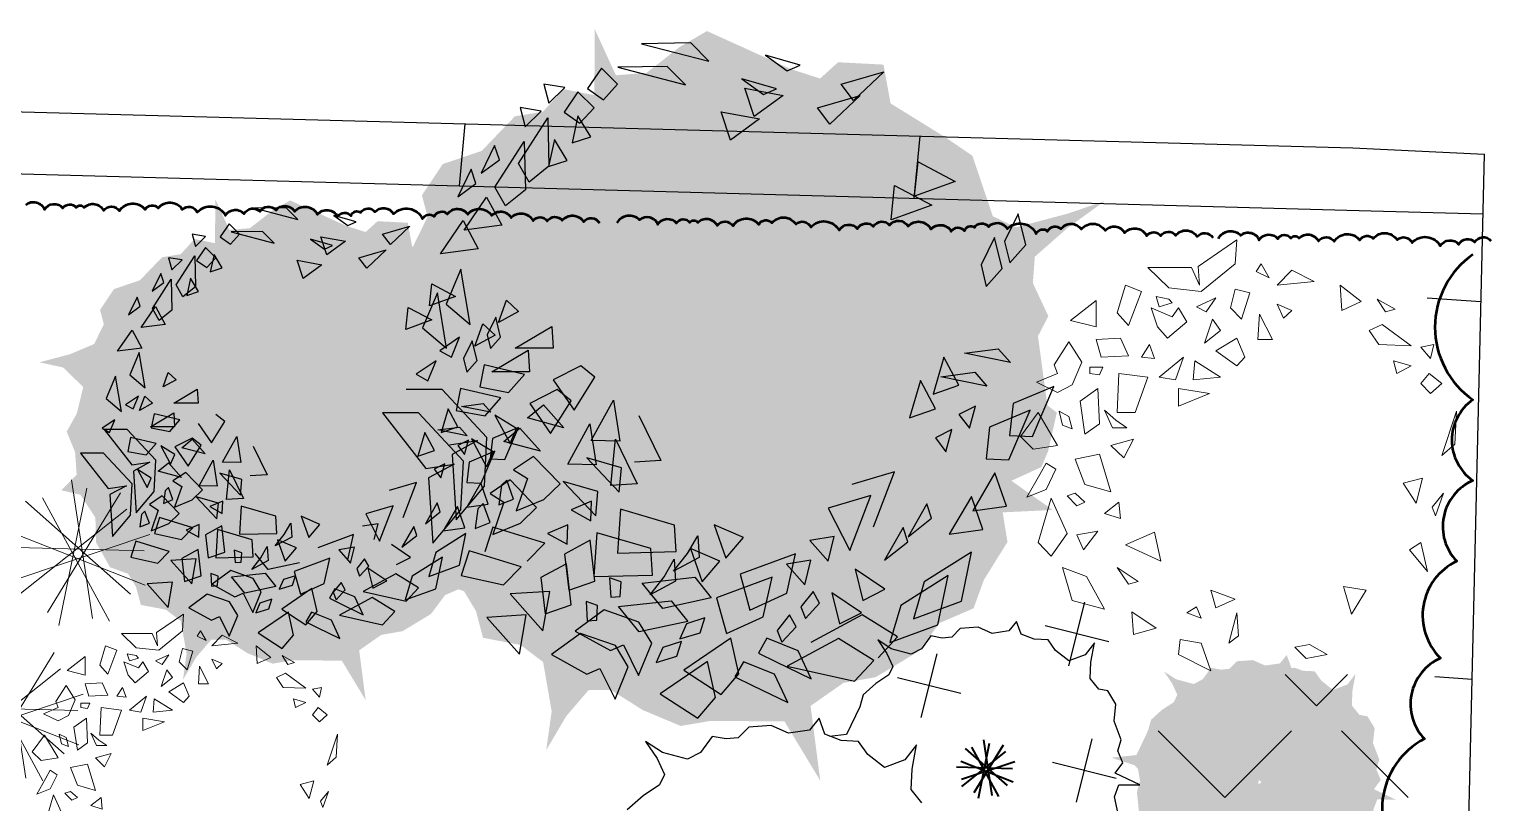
# Model space of a CAD drawing. Header units: millimetres. Extents: x 1933 to 24107, y 1228 to 18074.
# Drawn here: x 20564 to 24107, y 16020 to 17895 of the extents above; entities that cross this region are included whole.
import ezdxf

# ---------------------------------------------------------------- set-up
doc = ezdxf.new("R2010")
doc.units = ezdxf.units.MM
doc.layers.add('marc det', color=74, linetype='Continuous', lineweight=18)

# ---------------------------------------------------------------- blocks, each defined once
blk = doc.blocks.new('tree lis')
at = {"color": 96}
for points in [[(73119.8, 25761.2), (73080.6, 25721), (73092.4, 25645.7), (73194.2, 25705.9)], [(72790.9, 25705.9), (72747.8, 25665.8), (72818.3, 25615.5), (72928, 25665.8)], [(72931.8, 25741), (72955.3, 25680.8), (73018, 25650.7), (73037.5, 25680.8), (73002.3, 25700.9)], [(73288.1, 25710.9), (73256.8, 25645.7), (73280.3, 25600.5), (73350.7, 25570.4), (73413.4, 25610.6), (73342.9, 25655.7), (73315.5, 25645.7)], [(72712.6, 25630.6), (72610.8, 25600.5), (72583.4, 25500.2), (72685.2, 25555.3)], [(72935.8, 25615.5), (72904.5, 25585.4), (72916.2, 25560.4), (72943.6, 25590.5)], [(73198.1, 25640.7), (73155, 25630.6), (73143.3, 25600.5), (73182.4, 25610.6)], [(72767.4, 25565.4), (72826.1, 25520.2), (72814.4, 25585.4)], [(73049.3, 25590.5), (72971, 25560.4), (72947.5, 25480), (73065, 25515.2)], [(73127.6, 25560.4), (73229.4, 25575.4), (73268.5, 25520.2), (73159, 25515.2)], [(73480, 25605.5), (73460.4, 25525.2), (73542.6, 25525.2)], [(73315.5, 25545.3), (73311.6, 25515.2), (73335.1, 25505.1), (73335.1, 25545.3)], [(73421.2, 25525.2), (73366.4, 25510.1), (73370.3, 25424.9), (73425.2, 25449.9)], [(72881, 25500.2), (72865.3, 25449.9), (72916.2, 25455)], [(73092.4, 25480), (73053.2, 25439.9), (73112, 25409.8)], [(73147.2, 25429.9), (73147.2, 25475), (73202, 25500.2), (73170.7, 25465)], [(72712.6, 25460), (72661.7, 25424.9), (72669.6, 25394.8)], [(72783.1, 25434.9), (72732.2, 25324.4), (72822.3, 25344.5)], [(73194.2, 25460), (73194.2, 25404.8), (73303.8, 25364.6), (73315.5, 25455)], [(73503.5, 25460), (73464.3, 25424.9), (73570, 25384.7), (73589.6, 25434.9)], [(72575.6, 25414.8), (72505.1, 25409.8), (72524.7, 25339.5)], [(73366.4, 25384.7), (73362.5, 25344.5), (73405.6, 25359.6)], [(73519.1, 25354.6), (73460.4, 25334.5), (73425.2, 25304.4), (73476, 25244.2), (73519.1, 25269.3), (73491.7, 25289.3)], [(73644.4, 25364.6), (73581.7, 25299.4), (73570, 25199), (73656.1, 25093.6), (73730.5, 25088.6), (73648.3, 25209), (73589.6, 25204), (73644.4, 25229.1)], [(73303.8, 25329.5), (73296, 25279.3), (73366.4, 25254.2)], [(73554.4, 25339.5), (73523, 25329.5), (73534.8, 25289.3), (73546.5, 25299.4)], [(72391.6, 25168.9), (72477.7, 25199), (72489.4, 25264.2), (72442.5, 25269.3)], [(73252.9, 25173.9), (73213.7, 25269.3), (73268.5, 25269.3)], [(72571.7, 25244.2), (72556, 25199), (72591.3, 25214)], [(73296, 25224.1), (73354.7, 25219), (73303.8, 25138.8)], [(73523, 25214), (73507.4, 25183.9), (73550.4, 25153.8)], [(72642.1, 25168.9), (72587.3, 25153.8), (72614.8, 25093.6)], [(73483.9, 25163.9), (73448.7, 25138.8), (73409.5, 25188.9)], [(73386, 25153.8), (73339, 25088.6), (73366.4, 25063.5), (73425.2, 25088.6)], [(72571.7, 25088.6), (72501.2, 25083.5), (72477.7, 25113.6)], [(73519.1, 25108.6), (73483.9, 25073.5), (73566.1, 25048.4), (73577.9, 25093.6)], [(73632.7, 25028.4), (73613.1, 24988.2), (73656.1, 25013.3)], [(73499.5, 25018.3), (73421.2, 24978.1), (73421.2, 25023.3)], [(73530.9, 24963.1), (73511.3, 24917.9), (73487.8, 24943)], [(73589.6, 24963.1), (73601.3, 24847.7), (73636.6, 24917.9)], [(72466, 24907.9), (72430.7, 24872.7), (72442.5, 24807.5), (72473.8, 24862.7)], [(72567.8, 24732.2), (72653.9, 24757.3), (72642.1, 24687)], [(73589.6, 24767.3), (73538.7, 24702.1), (73511.3, 24762.3)], [(73401.7, 24546.5), (73405.6, 24646.9), (73448.7, 24677), (73468.2, 24636.8)], [(73515.2, 24596.7), (73546.5, 24651.9), (73507.4, 24626.8)], [(72912.3, 24531.4), (72974.9, 24571.6), (72990.6, 24511.4)], [(73354.7, 24601.7), (73315.5, 24591.6), (73339, 24546.5)], [(72767.4, 24551.5), (72790.9, 24516.4), (72700.8, 24496.3)], [(72900.5, 24481.3), (72873.1, 24471.2), (72943.6, 24446.1)], [(73284.2, 24516.4), (73252.9, 24486.2), (73284.2, 24451.1), (73315.5, 24491.3)], [(73397.7, 24516.4), (73362.5, 24486.2), (73405.6, 24476.2)], [(73061, 24451.1), (73096.3, 24410.9), (73198.1, 24406)]]:
    blk.add_lwpolyline(points, close=True, dxfattribs=at)
blk = doc.blocks.new('pzzzzzzzzz')
at = {"layer": 'marc det', "color": 85, "lineweight": 0}
for p, q in [((-11.9, 110.3), (16.9, -81.7)), ((40.6, -85.3), (-52.1, 85.3)), ((56.1, 92.1), (-45.3, -73.5)), ((-29.4, -91.4), (9.2, 98.8)), ((-87.1, -51.1), (64.8, 69.8)), ((-75.6, 80.6), (69.9, -48)), ((90.3, -35.5), (-90.3, 35.5)), ((96.4, 34.5), (-87.6, -27.2)), ((-105.3, 16.8), (88.8, 11.8))]:
    blk.add_line(p, q, dxfattribs=at)

msp = doc.modelspace()

# ---------------------------------------------------------------- hatches: boundary and pattern name
h = msp.add_hatch(color=104)
h.paths.add_polyline_path([(23832.1, 16028), (23877.1, 16027.7), (23824.1, 16052.9), (23840.7, 16075.3), (23830.2, 16100.6), (23837.1, 16124.8), (23821.8, 16164.6), (23825.9, 16201), (23808.5, 16229.5), (23789.1, 16233.1), (23770.7, 16255.9), (23772, 16290.8), (23779.6, 16332.4), (23759.9, 16306.7), (23725, 16293.5), (23696.5, 16316.2), (23680.6, 16338.6), (23650.8, 16340.1), (23632.4, 16347.3), (23624.4, 16346.4), (23612.6, 16378.3), (23596.4, 16357.8), (23560.4, 16352.6), (23530.3, 16365.8), (23492.2, 16363), (23473.9, 16344.8), (23453.5, 16342.6), (23429.2, 16347), (23409.2, 16319.4), (23387.1, 16307.8), (23344.1, 16319.5), (23315, 16338.4), (23334.8, 16309.4), (23347.3, 16281.8), (23339, 16263.8), (23310.7, 16245.5), (23283.7, 16221), (23276.5, 16195), (23248.3, 16135.7), (23187, 16129.2), (23243.8, 16111.1), (23252.1, 16101.8), (23257, 16073.6), (23249.5, 16045.6), (23254.1, 16001.8), (23269, 15973.7), (23268, 15940.7), (23287.1, 15921.6), (23308.7, 15888.5), (23327.7, 15883.1), (23330.8, 15872.7), (23317.4, 15840), (23356.5, 15862.2), (23356.2, 15833), (23366.6, 15821.3), (23386.4, 15806), (23389.8, 15797.6), (23403.7, 15804.9), (23462.9, 15786.3), (23475.1, 15770.5), (23507.6, 15770.4), (23528, 15758.9), (23538.8, 15721.8), (23546.5, 15681.4), (23550.3, 15715.8), (23558.8, 15763.1), (23576.5, 15777.5), (23632.9, 15771.2), (23658.1, 15786.1), (23697.9, 15812.1), (23715.9, 15814.7), (23739.8, 15808.5), (23758.8, 15844.1), (23752.5, 15864.7), (23771.1, 15884.8), (23833.3, 15938), (23830.9, 15965.8), (23822.5, 16002.4)])
h.paths.add_polyline_path([(23551.6, 16069), (23543.3, 16064.7), (23545.4, 16076)], flags=16)
at = {"layer": 'marc det'}
for points in [[(22900.2, 17441.5), (22850.6, 17588.1), (22784.4, 17633.2), (22652.2, 17715), (22635, 17809), (22525.1, 17814.7), (22481.3, 17775.3), (22410.3, 17798.2), (22207.1, 17890.3), (22141.3, 17852.1), (22060.5, 17789), (21986.1, 17783.2), (21935, 17894.7), (21934, 17734.7), (21859.5, 17749.7), (21809.1, 17694.7), (21741.5, 17683.8), (21660.8, 17599.9), (21566.2, 17567.9), (21515.9, 17492.1), (21529.6, 17440.1), (21494.4, 17368.3), (21406.7, 17331.2), (21295.3, 17301.7), (21381.6, 17282.9), (21454.5, 17211.9), (21431.3, 17115.4), (21394.4, 17050.1), (21425.1, 16974.8), (21430.5, 16892.9), (21375, 16836.5), (21444.4, 16820.1), (21498.8, 16737.3), (21500.9, 16647.5), (21552, 16556.9), (21618, 16532.6), (21646.9, 16484.7), (21664.1, 16419.8), (21755.4, 16402.3), (21809.7, 16361.1), (21830.5, 16241.5), (21817.3, 16147.7), (21866, 16230.1), (21919.8, 16292.9), (21973.9, 16293.4), (22051.8, 16244.5), (22143.3, 16206.2), (22215.9, 16218.4), (22395, 16217.2), (22481.8, 16073.4), (22458.2, 16254.8), (22538.3, 16310.7), (22616, 16324.3), (22718.8, 16386.2), (22770.9, 16455.6), (22853.5, 16491.3), (22878.6, 16560.5), (22935.7, 16652), (22924, 16723.8), (23045.2, 16729.6), (22945.2, 16800.4), (23017.7, 16833.5), (23034.4, 16872.6), (23055.3, 16965.7), (23032.3, 16983.2), (23009.6, 17150.9), (23034.7, 17199.2), (22997.2, 17279.6), (23002, 17343.4), (23081.1, 17413), (23172.1, 17478.7), (23082.7, 17448.1), (22956.1, 17414.6)], [(21658.4, 17180.7), (21625.3, 17278.5), (21581.3, 17308.5), (21493.1, 17363), (21481.6, 17425.7), (21408.4, 17429.5), (21379.2, 17403.2), (21331.8, 17418.5), (21196.3, 17479.9), (21152.5, 17454.4), (21098.6, 17412.4), (21049, 17408.5), (21014.9, 17482.8), (21014.3, 17376.2), (20964.6, 17386.2), (20931, 17349.5), (20886, 17342.2), (20832.1, 17286.3), (20769.1, 17265), (20735.5, 17214.4), (20744.7, 17179.8), (20721.2, 17131.9), (20662.8, 17107.2), (20588.5, 17087.5), (20646, 17074.9), (20694.6, 17027.6), (20679.1, 16963.3), (20654.5, 16919.7), (20675, 16869.6), (20678.7, 16815), (20641.6, 16777.4), (20687.9, 16766.5), (20724.2, 16711.2), (20725.5, 16651.4), (20759.6, 16590.9), (20803.6, 16574.8), (20822.9, 16542.8), (20834.3, 16499.6), (20895.2, 16487.9), (20931.4, 16460.4), (20945.3, 16380.7), (20936.5, 16318.2), (20969, 16373.1), (21004.8, 16415), (21040.9, 16415.3), (21092.9, 16382.7), (21153.8, 16357.1), (21202.2, 16365.3), (21321.6, 16364.5), (21379.5, 16268.7), (21363.8, 16389.5), (21417.1, 16426.8), (21468.9, 16435.9), (21537.5, 16477.2), (21572.2, 16523.4), (21627.3, 16547.3), (21644, 16593.4), (21682.1, 16654.4), (21674.3, 16702.2), (21755.1, 16706.1), (21688.4, 16753.3), (21736.7, 16775.4), (21747.9, 16801.5), (21761.8, 16863.5), (21746.5, 16875.2), (21731.3, 16987), (21748.1, 17019.2), (21723.1, 17072.8), (21726.3, 17115.3), (21779, 17161.7), (21839.7, 17205.5), (21780.1, 17185.1), (21695.7, 17162.8)]]:
    msp.add_hatch(color=102, dxfattribs=at).paths.add_polyline_path(points)

# ---------------------------------------------------------------- linework, layer by layer
at = {"color": 96}
for p, q in [((22167.5, 17861.4), (22048.3, 17859.5)), ((22211.8, 17817.1), (22167.5, 17861.4)), ((22048.3, 17859.5), (22211.8, 17817.1)), ((22432.8, 17807.8), (22348.6, 17831.8)), ((22348.6, 17831.8), (22401.6, 17794)), ((21951.1, 17800.3), (21917.5, 17751)), ((21990.3, 17761.6), (21951.1, 17800.3)), ((22110.4, 17804.2), (21991.2, 17802.4)), ((21991.2, 17802.4), (22154.7, 17759.9)), ((22154.7, 17759.9), (22110.4, 17804.2)), ((22401.6, 17794), (22432.8, 17807.8)), ((22532.2, 17761.2), (22635.9, 17791.5)), ((22635.9, 17791.5), (22562.3, 17721.9)), ((21862.2, 17753.4), (21811.2, 17761.8)), ((21811.2, 17761.8), (21823.4, 17715.5)), ((21956, 17724), (21990.3, 17761.6)), ((22375.7, 17750.6), (22291.4, 17774.7)), ((22291.4, 17774.7), (22344.4, 17736.8)), ((22562.3, 17721.9), (22532.2, 17761.2)), ((21823.4, 17715.5), (21862.2, 17753.4)), ((21894, 17743.1), (21860.4, 17693.9)), ((21933.2, 17704.5), (21894, 17743.1)), ((21917.5, 17751), (21956, 17724)), ((22321.4, 17682.9), (22298.6, 17752)), ((22298.6, 17752), (22391.6, 17734.5)), ((22391.6, 17734.5), (22321.4, 17682.9)), ((22344.4, 17736.8), (22375.7, 17750.6)), ((22475.1, 17704), (22578.8, 17734.3)), ((22578.8, 17734.3), (22505.2, 17664.8)), ((21805.1, 17696.2), (21754.1, 17704.7)), ((21754.1, 17704.7), (21766.3, 17658.3)), ((21766.3, 17658.3), (21805.1, 17696.2)), ((21860.4, 17693.9), (21898.9, 17666.9)), ((21894.2, 17684.7), (21880.1, 17619.1)), ((21925.1, 17633.8), (21894.2, 17684.7)), ((21898.9, 17666.9), (21933.2, 17704.5)), ((22264.3, 17625.7), (22241.5, 17694.9)), ((22241.5, 17694.9), (22334.5, 17677.3)), ((22505.2, 17664.8), (22475.1, 17704)), ((21750.1, 17569.5), (21821, 17680)), ((21821, 17680), (21824, 17562.5)), ((22334.5, 17677.3), (22264.3, 17625.7)), ((21692.2, 17612.8), (21659.8, 17546)), ((21703.6, 17578.3), (21692.2, 17612.8)), ((21693, 17512.3), (21763.9, 17622.9)), ((21763.9, 17622.9), (21766.9, 17505.3)), ((21837.1, 17627.6), (21823, 17562)), ((21867.9, 17576.6), (21837.1, 17627.6)), ((21880.1, 17619.1), (21925.1, 17633.8)), ((21659.8, 17546), (21703.6, 17578.3)), ((21635.1, 17555.7), (21602.6, 17488.8)), ((21646.5, 17521.1), (21635.1, 17555.7)), ((21776, 17524.1), (21750.1, 17569.5)), ((21824, 17562.5), (21776, 17524.1)), ((21823, 17562), (21867.9, 17576.6)), ((22710.4, 17490.1), (22718.9, 17573.1)), ((22718.9, 17573.1), (22809.2, 17525.9)), ((21602.6, 17488.8), (21646.5, 17521.1)), ((21718.8, 17466.9), (21693, 17512.3)), ((22653.3, 17433), (22661.8, 17515.9)), ((22661.8, 17515.9), (22752, 17468.7)), ((22809.2, 17525.9), (22710.4, 17490.1)), ((21618.2, 17407.9), (21672.7, 17487.9)), ((21672.7, 17487.9), (21709.3, 17419.7)), ((21766.9, 17505.3), (21718.8, 17466.9)), ((21186.8, 17461.9), (21110.5, 17460.7)), ((21110.5, 17460.7), (21215.1, 17433.6)), ((21215.1, 17433.6), (21186.8, 17461.9)), ((21356.5, 17427.6), (21302.6, 17443)), ((21302.6, 17443), (21336.5, 17418.8)), ((22752, 17468.7), (22653.3, 17433)), ((22961.2, 17447.4), (22928.8, 17380.6)), ((22979.8, 17372.1), (22961.2, 17447.4)), ((21048.3, 17422.8), (21026.8, 17391.3)), ((21073.4, 17398.1), (21048.3, 17422.8)), ((21129.7, 17404.8), (21053.4, 17403.6)), ((21053.4, 17403.6), (21158, 17376.4)), ((21158, 17376.4), (21129.7, 17404.8)), ((21336.5, 17418.8), (21356.5, 17427.6)), ((21420.2, 17397.8), (21486.5, 17417.2)), ((21486.5, 17417.2), (21439.4, 17372.7)), ((21561, 17350.8), (21615.6, 17430.8)), ((21615.6, 17430.8), (21652.2, 17362.5)), ((21709.3, 17419.7), (21618.2, 17407.9)), ((20991.4, 17392.8), (20958.8, 17398.2)), ((20958.8, 17398.2), (20966.6, 17368.5)), ((20966.6, 17368.5), (20991.4, 17392.8)), ((20991.2, 17365.7), (20969.7, 17334.2)), ((21016.3, 17340.9), (20991.2, 17365.7)), ((21026.8, 17391.3), (21051.4, 17374)), ((21051.4, 17374), (21073.4, 17398.1)), ((21299.4, 17370.5), (21245.5, 17385.9)), ((21245.5, 17385.9), (21279.4, 17361.7)), ((21285.3, 17347.7), (21270.7, 17391.9)), ((21270.7, 17391.9), (21330.2, 17380.7)), ((21279.4, 17361.7), (21299.4, 17370.5)), ((21330.2, 17380.7), (21285.3, 17347.7)), ((21439.4, 17372.7), (21420.2, 17397.8)), ((22904.1, 17390.2), (22871.6, 17323.4)), ((22922.7, 17314.9), (22904.1, 17390.2)), ((22928.8, 17380.6), (22941.3, 17328.4)), ((22941.3, 17328.4), (22979.8, 17372.1)), ((20934.3, 17335.7), (20901.7, 17341.1)), ((20901.7, 17341.1), (20909.4, 17311.4)), ((20909.4, 17311.4), (20934.3, 17335.7)), ((20919.7, 17275.1), (20965.1, 17345.9)), ((20965.1, 17345.9), (20967, 17270.6)), ((20969.7, 17334.2), (20994.3, 17316.9)), ((20994.3, 17316.9), (21016.3, 17340.9)), ((21011.9, 17348.9), (21002.8, 17306.9)), ((21031.6, 17316.3), (21011.9, 17348.9)), ((21228.1, 17290.5), (21213.5, 17334.8)), ((21213.5, 17334.8), (21273, 17323.6)), ((21363, 17340.7), (21429.4, 17360)), ((21382.3, 17315.6), (21363, 17340.7)), ((21429.4, 17360), (21382.3, 17315.6)), ((21652.2, 17362.5), (21561, 17350.8)), ((20882.6, 17302.9), (20861.9, 17260.1)), ((20889.9, 17280.7), (20882.6, 17302.9)), ((21002.8, 17306.9), (21031.6, 17316.3)), ((21273, 17323.6), (21228.1, 17290.5)), ((21610.5, 17313.2), (21574.6, 17228.5)), ((21632.9, 17179.2), (21610.5, 17313.2)), ((22871.6, 17323.4), (22884.2, 17271.2)), ((22884.2, 17271.2), (22922.7, 17314.9)), ((20861.9, 17260.1), (20889.9, 17280.7)), ((20862.6, 17218), (20907.9, 17288.7)), ((20907.9, 17288.7), (20909.9, 17213.5)), ((20936.2, 17246.1), (20919.7, 17275.1)), ((20967, 17270.6), (20936.2, 17246.1)), ((20954.8, 17291.7), (20945.7, 17249.7)), ((20945.7, 17249.7), (20974.5, 17259.1)), ((20974.5, 17259.1), (20954.8, 17291.7)), ((21534.2, 17224.3), (21539.6, 17277.4)), ((21539.6, 17277.4), (21597.4, 17247.2)), ((20825.5, 17245.7), (20804.7, 17202.9)), ((20804.7, 17202.9), (20832.8, 17223.6)), ((20832.8, 17223.6), (20825.5, 17245.7)), ((20835.2, 17171.8), (20870.1, 17222.9)), ((20870.1, 17222.9), (20893.5, 17179.3)), ((21553.3, 17256.1), (21517.5, 17171.3)), ((21597.4, 17247.2), (21534.2, 17224.3)), ((21575.8, 17122.1), (21553.3, 17256.1)), ((21574.6, 17228.5), (21632.9, 17179.2)), ((21701.5, 17183.6), (21721, 17237.9)), ((21721, 17237.9), (21750.3, 17210.3)), ((20879.1, 17188.9), (20862.6, 17218)), ((20909.9, 17213.5), (20879.1, 17188.9)), ((21477.1, 17167.2), (21482.5, 17220.3)), ((21540.3, 17190.1), (21477.1, 17167.2)), ((21482.5, 17220.3), (21540.3, 17190.1)), ((21694.7, 17197), (21673.9, 17154.2)), ((21706.6, 17148.8), (21694.7, 17197)), ((21750.3, 17210.3), (21701.5, 17183.6)), ((20778.1, 17114.6), (20813, 17165.8)), ((20813, 17165.8), (20836.4, 17122.1)), ((20893.5, 17179.3), (20835.2, 17171.8)), ((21517.5, 17171.3), (21575.8, 17122.1)), ((21644.4, 17126.5), (21663.9, 17180.8)), ((21693.1, 17153.2), (21644.4, 17126.5)), ((21663.9, 17180.8), (21693.1, 17153.2)), ((21673.9, 17154.2), (21682, 17120.8)), ((21742.2, 17121.6), (21830.7, 17174.4)), ((21830.7, 17174.4), (21834.1, 17121.6)), ((20836.4, 17122.1), (20778.1, 17114.6)), ((21607.3, 17148.2), (21559, 17115.6)), ((21587.5, 17099.7), (21607.3, 17148.2)), ((21637.6, 17139.8), (21616.8, 17097.1)), ((21649.5, 17091.7), (21637.6, 17139.8)), ((21682, 17120.8), (21706.6, 17148.8)), ((21685.1, 17064.4), (21773.6, 17117.2)), ((21834.1, 17121.6), (21742.2, 17121.6)), ((21773.6, 17117.2), (21777, 17064.4)), ((22831.5, 17109.3), (22913.3, 17120.5)), ((22913.3, 17120.5), (22943.1, 17087.1)), ((20830.3, 17111.1), (20807.4, 17056.9)), ((20844.7, 17025.4), (20830.3, 17111.1)), ((21550.2, 17091), (21501.8, 17058.5)), ((21530.4, 17042.6), (21550.2, 17091)), ((21559, 17115.6), (21587.5, 17099.7)), ((21616.8, 17097.1), (21624.8, 17063.7)), ((21624.8, 17063.7), (21649.5, 17091.7)), ((21666.8, 17081.3), (21656.4, 17027.7)), ((21764.7, 17058.2), (21666.8, 17081.3)), ((22781.5, 17100.2), (22755.2, 17010.2)), ((22818.1, 17031.9), (22781.5, 17100.2)), ((22943.1, 17087.1), (22831.5, 17109.3)), ((20773.2, 17054), (20750.3, 16999.8)), ((20787.6, 16968.3), (20773.2, 17054)), ((20807.4, 17056.9), (20844.7, 17025.4)), ((20888.6, 17028.2), (20901, 17063)), ((20901, 17063), (20919.8, 17045.3)), ((21501.8, 17058.5), (21530.4, 17042.6)), ((21777, 17064.4), (21685.1, 17064.4)), ((21726.2, 17014.5), (21764.7, 17058.2)), ((21901.2, 17078.8), (21834.4, 17045)), ((21885.1, 16971.7), (21935, 17051.5)), ((21935, 17051.5), (21901.2, 17078.8)), ((22774.3, 17052.2), (22856.2, 17063.4)), ((22885.9, 17030), (22774.3, 17052.2)), ((22856.2, 17063.4), (22885.9, 17030)), ((20919.8, 17045.3), (20888.6, 17028.2)), ((20914.6, 16988.5), (20971.2, 17022.3)), ((20971.2, 17022.3), (20973.4, 16988.5)), ((21565, 17021.8), (21477.7, 17022)), ((21673.5, 16905.2), (21565, 17021.8)), ((21609.7, 17024.2), (21599.3, 16970.6)), ((21707.6, 17001.1), (21609.7, 17024.2)), ((21656.4, 17027.7), (21726.2, 17014.5)), ((21844, 17021.7), (21777.3, 16987.9)), ((21834.4, 17045), (21885.1, 16971.7)), ((21877.9, 16994.4), (21844, 17021.7)), ((22724.4, 17043.1), (22698, 16953.1)), ((22761, 16974.8), (22724.4, 17043.1)), ((22755.2, 17010.2), (22818.1, 17031.9)), ((23047.8, 17029.1), (22949.5, 16987.4)), ((22996, 16907.9), (23047.8, 17029.1)), ((20750.3, 16999.8), (20787.6, 16968.3)), ((20828.3, 17005.5), (20797.4, 16984.7)), ((20797.4, 16984.7), (20815.6, 16974.5)), ((20815.6, 16974.5), (20828.3, 17005.5)), ((20831.4, 16971.1), (20843.9, 17005.8)), ((20862.7, 16988.2), (20831.4, 16971.1)), ((20843.9, 17005.8), (20862.7, 16988.2)), ((20973.4, 16988.5), (20914.6, 16988.5)), ((21579.7, 16974.8), (21562.8, 16917.2)), ((21603.1, 16931.1), (21579.7, 16974.8)), ((21611.6, 16980.7), (21664.1, 16987.8)), ((21683.1, 16966.4), (21611.6, 16980.7)), ((21664.1, 16987.8), (21683.1, 16966.4)), ((21669.1, 16957.4), (21707.6, 17001.1)), ((21771.5, 16952.6), (21810.7, 16984.6)), ((21777.3, 16987.9), (21827.9, 16914.6)), ((21810.7, 16984.6), (21860.3, 16929)), ((21827.9, 16914.6), (21877.9, 16994.4)), ((21926.6, 16897.9), (21980, 16995.5)), ((21980, 16995.5), (21995.5, 16896.5)), ((22698, 16953.1), (22761, 16974.8)), ((22858.1, 16981.5), (22818, 16961.2)), ((22843.2, 16927.6), (22858.1, 16981.5)), ((22949.5, 16987.4), (22940.7, 16910.3)), ((20771.2, 16948.4), (20740.2, 16927.5)), ((20758.5, 16917.4), (20771.2, 16948.4)), ((20857.5, 16931.4), (20914.1, 16965.1)), ((20866.4, 16962.7), (20859.7, 16928.4)), ((20929, 16948), (20866.4, 16962.7)), ((20904.4, 16920), (20929, 16948)), ((20914.1, 16965.1), (20916.3, 16931.4)), ((20973.6, 16939.5), (21006, 16892.6)), ((21006, 16892.6), (21038, 16943.7)), ((21038, 16943.7), (21016.3, 16961.1)), ((21507.9, 16964.7), (21420.6, 16964.9)), ((21420.6, 16964.9), (21525.7, 16830.4)), ((21616.4, 16848), (21507.9, 16964.7)), ((21599.3, 16970.6), (21669.1, 16957.4)), ((21745.6, 16927.4), (21693, 16959.4)), ((21693, 16959.4), (21729.5, 16891.1)), ((21860.3, 16929), (21771.5, 16952.6)), ((22042.1, 16958.3), (22095, 16849.9)), ((22818, 16961.2), (22843.2, 16927.6)), ((22990.7, 16971.9), (22892.4, 16930.3)), ((22938.9, 16850.8), (22990.7, 16971.9)), ((20740.2, 16927.5), (20758.5, 16917.4)), ((20801.2, 16924.7), (20745.4, 16924.8)), ((20745.4, 16924.8), (20812.6, 16838.7)), ((20870.7, 16850), (20801.2, 16924.7)), ((20809.2, 16905.6), (20802.6, 16871.3)), ((20871.9, 16890.8), (20809.2, 16905.6)), ((20916.3, 16931.4), (20857.5, 16931.4)), ((20859.7, 16928.4), (20904.4, 16920)), ((20959.2, 16904), (20916.5, 16882.4)), ((20980.9, 16886.5), (20959.2, 16904)), ((21032.6, 16845.4), (21066.8, 16907.9)), ((21066.8, 16907.9), (21076.7, 16844.4)), ((21522.6, 16917.7), (21505.7, 16860.1)), ((21546, 16874), (21522.6, 16917.7)), ((21554.5, 16923.5), (21606.9, 16930.7)), ((21625.9, 16909.3), (21554.5, 16923.5)), ((21562.8, 16917.2), (21603.1, 16931.1)), ((21606.9, 16930.7), (21625.9, 16909.3)), ((21667.4, 16787), (21673.5, 16905.2)), ((21750.1, 16929.3), (21687.2, 16902.7)), ((21714.4, 16895.5), (21753.6, 16927.5)), ((21716.9, 16851.8), (21750.1, 16929.3)), ((21729.5, 16891.1), (21745.6, 16927.4)), ((21753.6, 16927.5), (21803.1, 16871.8)), ((21869.4, 16840.8), (21922.8, 16938.4)), ((21922.8, 16938.4), (21938.4, 16839.3)), ((22800.9, 16924.4), (22760.9, 16904.1)), ((22760.9, 16904.1), (22786.1, 16870.4)), ((22786.1, 16870.4), (22800.9, 16924.4)), ((22892.4, 16930.3), (22883.6, 16853.2)), ((22940.7, 16910.3), (22996, 16907.9)), ((20802.6, 16871.3), (20847.3, 16862.9)), ((20847.3, 16862.9), (20871.9, 16890.8)), ((20916.8, 16864.3), (20883.1, 16884.7)), ((20883.1, 16884.7), (20906.5, 16841)), ((20916.5, 16882.4), (20948.9, 16835.5)), ((20933.4, 16880.4), (20958.5, 16900.9)), ((20990.2, 16865.3), (20933.4, 16880.4)), ((20948.9, 16835.5), (20980.9, 16886.5)), ((20958.5, 16900.9), (20990.2, 16865.3)), ((21106.5, 16884), (21140.4, 16814.6)), ((21505.7, 16860.1), (21546, 16874)), ((21582.8, 16887.5), (21651, 16897.8)), ((21651, 16897.8), (21588.9, 16864.4)), ((21628.7, 16898.9), (21603, 16885.9)), ((21603, 16885.9), (21619.1, 16864.3)), ((21619.1, 16864.3), (21628.7, 16898.9)), ((21693, 16872.2), (21630.1, 16845.5)), ((21688.4, 16870.3), (21635.9, 16902.2)), ((21635.9, 16902.2), (21672.4, 16833.9)), ((21659.8, 16794.7), (21693, 16872.2)), ((21672.4, 16833.9), (21688.4, 16870.3)), ((21687.2, 16902.7), (21681.6, 16853.3)), ((21803.1, 16871.8), (21714.4, 16895.5)), ((21995.5, 16896.5), (21926.6, 16897.9)), ((21973.9, 16788.6), (21985, 16901.2)), ((21985, 16901.2), (22037.9, 16792.7)), ((20744.1, 16867.5), (20688.2, 16867.7)), ((20688.2, 16867.7), (20755.5, 16781.6)), ((20813.5, 16792.9), (20744.1, 16867.5)), ((20812.6, 16838.7), (20856.3, 16845.3)), ((20856.3, 16845.3), (20816.5, 16823.9)), ((20866.7, 16774.4), (20870.7, 16850)), ((20876.2, 16823.3), (20901.4, 16843.7)), ((20901.4, 16843.7), (20933.1, 16808.1)), ((20906.5, 16841), (20916.8, 16864.3)), ((20975.5, 16788.3), (21009.6, 16850.7)), ((21009.6, 16850.7), (21019.6, 16787.3)), ((21076.7, 16844.4), (21032.6, 16845.4)), ((21525.7, 16830.4), (21593.9, 16840.7)), ((21593.9, 16840.7), (21531.8, 16807.3)), ((21571.6, 16841.7), (21545.9, 16828.8)), ((21562, 16807.2), (21571.6, 16841.7)), ((21588.9, 16864.4), (21599.1, 16706.1)), ((21610.3, 16729.8), (21616.4, 16848)), ((21630.1, 16845.5), (21624.4, 16796.2)), ((21681.6, 16853.3), (21716.9, 16851.8)), ((21786.7, 16859.4), (21738.3, 16826.9)), ((21850.7, 16792.9), (21786.7, 16859.4)), ((21938.4, 16839.3), (21869.4, 16840.8)), ((21999.7, 16831.9), (21915.5, 16856)), ((21915.5, 16856), (21994.3, 16772.7)), ((22095, 16849.9), (22031, 16845.7)), ((22883.6, 16853.2), (22938.9, 16850.8)), ((20816.5, 16823.9), (20823, 16722.6)), ((20859.7, 16807.1), (20826, 16827.6)), ((20826, 16827.6), (20849.4, 16783.9)), ((20849.4, 16783.9), (20859.7, 16807.1)), ((20933.1, 16808.1), (20876.2, 16823.3)), ((20943.1, 16820.8), (20912.1, 16799.9)), ((20912.1, 16799.9), (20933.6, 16786.2)), ((20984, 16778.2), (20943.1, 16820.8)), ((21079.4, 16803.2), (21025.5, 16818.5)), ((21025.5, 16818.5), (21076, 16765.3)), ((21042.3, 16754.9), (21049.4, 16826.9)), ((21049.4, 16826.9), (21083.3, 16757.5)), ((21076, 16765.3), (21079.4, 16803.2)), ((21140.4, 16814.6), (21099.4, 16812)), ((21531.8, 16807.3), (21542, 16649)), ((21545.9, 16828.8), (21562, 16807.2)), ((21729.6, 16802.3), (21681.2, 16769.7)), ((21721.5, 16802.2), (21708.5, 16789.6)), ((21738.2, 16756.2), (21721.5, 16802.2)), ((21793.5, 16735.8), (21729.6, 16802.3)), ((21738.3, 16826.9), (21771.8, 16805.5)), ((21771.8, 16805.5), (21744.7, 16727.2)), ((21942.6, 16774.8), (21858.4, 16798.8)), ((21858.4, 16798.8), (21937.2, 16715.6)), ((21994.3, 16772.7), (21999.7, 16831.9)), ((22661.7, 16821.7), (22558, 16791.4)), ((22610.5, 16688.8), (22661.7, 16821.7)), ((22905.2, 16819.7), (22851.4, 16727.9)), ((22933.4, 16739.1), (22905.2, 16819.7)), ((20755.5, 16781.6), (20799.2, 16788.2)), ((20799.2, 16788.2), (20759.4, 16766.8)), ((20759.4, 16766.8), (20765.9, 16665.5)), ((20809.6, 16717.3), (20813.5, 16792.9)), ((20823, 16722.6), (20866.7, 16774.4)), ((20886, 16763.6), (20855, 16742.8)), ((20926.9, 16721.1), (20886, 16763.6)), ((20893.1, 16776.1), (20889.1, 16745.7)), ((20901.4, 16784.2), (20893.1, 16776.1)), ((20912.1, 16754.7), (20901.4, 16784.2)), ((20933.6, 16786.2), (20916.2, 16736.2)), ((20959.2, 16754), (20984, 16778.2)), ((21019.6, 16787.3), (20975.5, 16788.3)), ((21503, 16796.6), (21436.6, 16777.2)), ((21470.3, 16711.6), (21503, 16796.6)), ((21599.1, 16706.1), (21667.4, 16787)), ((21624.4, 16796.2), (21659.8, 16794.7)), ((21658.9, 16795.3), (21624.4, 16736.6)), ((21676.9, 16743.7), (21658.9, 16795.3)), ((21681.2, 16769.7), (21714.7, 16748.3)), ((21708.5, 16789.6), (21702.4, 16742.1)), ((21811.8, 16755.1), (21850.7, 16792.9)), ((21937.2, 16715.6), (21942.6, 16774.8)), ((22037.9, 16792.7), (21973.9, 16788.6)), ((22604.6, 16764.5), (22500.9, 16734.3)), ((22553.4, 16631.7), (22604.6, 16764.5)), ((22848.1, 16762.5), (22794.3, 16670.8)), ((22876.3, 16682), (22848.1, 16762.5)), ((20844.3, 16727), (20835.9, 16718.9)), ((20855, 16697.6), (20844.3, 16727)), ((20855, 16742.8), (20876.4, 16729.1)), ((20876.4, 16729.1), (20859.1, 16679)), ((20889.1, 16745.7), (20912.1, 16754.7)), ((20916.2, 16736.2), (20959.2, 16754)), ((21022.3, 16746), (20968.4, 16761.4)), ((20968.4, 16761.4), (21018.8, 16708.1)), ((21032.8, 16751.2), (21001.3, 16737.9)), ((21001.3, 16737.9), (21031.8, 16721)), ((21018.8, 16708.1), (21022.3, 16746)), ((21031.8, 16721), (21032.8, 16751.2)), ((21083.3, 16757.5), (21042.3, 16754.9)), ((21077.6, 16739), (21073.2, 16670.9)), ((21161.5, 16714.3), (21077.6, 16739)), ((21445.9, 16739.5), (21379.5, 16720.1)), ((21413.2, 16654.4), (21445.9, 16739.5)), ((21553.2, 16747.1), (21524.2, 16696.2)), ((21542, 16649), (21610.3, 16729.8)), ((21560.5, 16724.9), (21553.2, 16747.1)), ((21601.8, 16738.2), (21567.3, 16679.4)), ((21619.7, 16686.6), (21601.8, 16738.2)), ((21624.4, 16736.6), (21676.9, 16743.7)), ((21651.4, 16732.5), (21645.3, 16685)), ((21664.4, 16745.1), (21651.4, 16732.5)), ((21681.1, 16699.1), (21664.4, 16745.1)), ((21714.7, 16748.3), (21687.6, 16670.1)), ((21702.4, 16742.1), (21738.2, 16756.2)), ((21744.7, 16727.2), (21811.8, 16755.1)), ((21754.7, 16698), (21793.5, 16735.8)), ((21926.9, 16750.8), (21877.7, 16729.9)), ((21877.7, 16729.9), (21925.4, 16703.5)), ((21925.4, 16703.5), (21926.9, 16750.8)), ((21997, 16731.7), (21990.1, 16625.3)), ((22128.1, 16693), (21997, 16731.7)), ((22500.9, 16734.3), (22553.4, 16631.7)), ((22740.1, 16744.3), (22694.7, 16664.8)), ((22751.5, 16709.7), (22740.1, 16744.3)), ((22851.4, 16727.9), (22933.4, 16739.1)), ((20765.9, 16665.5), (20809.6, 16717.3)), ((20835.9, 16718.9), (20832, 16688.6)), ((20832, 16688.6), (20855, 16697.6)), ((20859.1, 16679), (20902, 16696.9)), ((20879.6, 16711.2), (20867.4, 16672.7)), ((20960.6, 16686.2), (20879.6, 16711.2)), ((20902, 16696.9), (20926.9, 16721.1)), ((20975.7, 16694.1), (20944.2, 16680.7)), ((20974.7, 16663.8), (20975.7, 16694.1)), ((21164.2, 16673), (21161.5, 16714.3)), ((21182, 16670.4), (21197.9, 16697.8)), ((21197.9, 16697.8), (21200.1, 16664)), ((21268.6, 16694.8), (21223.2, 16714.5)), ((21223.2, 16714.5), (21241.3, 16662.9)), ((21241.3, 16662.9), (21268.6, 16694.8)), ((21409.5, 16696.4), (21371.8, 16690.2)), ((21379.5, 16720.1), (21413.2, 16654.4)), ((21400.3, 16658.1), (21409.5, 16696.4)), ((21524.2, 16696.2), (21560.5, 16724.9)), ((21645.3, 16685), (21681.1, 16699.1)), ((21687.6, 16670.1), (21754.7, 16698)), ((21869.8, 16693.6), (21820.6, 16672.8)), ((21868.2, 16646.4), (21869.8, 16693.6)), ((22132.2, 16628.6), (22128.1, 16693)), ((22295.4, 16662.6), (22224.5, 16693.4)), ((22224.5, 16693.4), (22252.7, 16612.8)), ((22694.7, 16664.8), (22751.5, 16709.7)), ((20867.4, 16672.7), (20933, 16658.1)), ((20933, 16658.1), (20960.6, 16686.2)), ((20944.2, 16680.7), (20974.7, 16663.8)), ((21030.8, 16690.8), (20991, 16669.4)), ((20991, 16669.4), (20997.6, 16613.3)), ((21020.5, 16681.9), (21016.1, 16613.8)), ((21104.4, 16657.1), (21020.5, 16681.9)), ((21037.9, 16627.2), (21030.8, 16690.8)), ((21073.2, 16670.9), (21164.2, 16673)), ((21107.1, 16615.9), (21104.4, 16657.1)), ((21160.3, 16642.6), (21182, 16670.4)), ((21200.1, 16664), (21160.3, 16642.6)), ((21211.5, 16637.7), (21166.1, 16657.4)), ((21166.1, 16657.4), (21184.2, 16605.8)), ((21349.6, 16669.9), (21263.4, 16638)), ((21335.9, 16608.7), (21349.6, 16669.9)), ((21496.1, 16689.9), (21467.1, 16639.1)), ((21467.1, 16639.1), (21503.4, 16667.8)), ((21503.4, 16667.8), (21496.1, 16689.9)), ((21622.7, 16672.4), (21549.3, 16626.3)), ((21567.3, 16679.4), (21619.7, 16686.6)), ((21607, 16596.1), (21622.7, 16672.4)), ((21687.5, 16688.2), (21668.4, 16628.1)), ((21814, 16649.2), (21687.5, 16688.2)), ((21820.6, 16672.8), (21868.2, 16646.4)), ((21923.8, 16656.3), (21861.6, 16622.9)), ((21934.8, 16557), (21923.8, 16656.3)), ((21939.8, 16674.6), (21933, 16568.1)), ((22070.9, 16635.9), (21939.8, 16674.6)), ((22160, 16624.5), (22184.8, 16667.3)), ((22184.8, 16667.3), (22188.2, 16614.5)), ((22252.7, 16612.8), (22295.4, 16662.6)), ((22515.6, 16665.1), (22456.6, 16655.3)), ((22501.1, 16605.2), (22515.6, 16665.1)), ((22683, 16687.1), (22637.6, 16607.7)), ((22694.4, 16652.5), (22683, 16687.1)), ((22794.3, 16670.8), (22876.3, 16682)), ((20822.5, 16654), (20810.3, 16615.6)), ((20903.4, 16629.1), (20822.5, 16654)), ((20875.9, 16601), (20903.4, 16629.1)), ((20973.7, 16633.6), (20933.9, 16612.3)), ((20980.7, 16570.1), (20973.7, 16633.6)), ((20997.6, 16613.3), (21037.9, 16627.2)), ((21079, 16626.1), (21061, 16632.5)), ((21061, 16632.5), (21062.9, 16602.4)), ((21077.6, 16603.4), (21079, 16626.1)), ((21143.4, 16585), (21111.5, 16624.4)), ((21124.9, 16613.3), (21140.8, 16640.7)), ((21140.8, 16640.7), (21142.9, 16606.9)), ((21184.2, 16605.8), (21211.5, 16637.7)), ((21352.4, 16639.2), (21314.6, 16633)), ((21314.6, 16633), (21343.1, 16600.9)), ((21343.1, 16600.9), (21352.4, 16639.2)), ((21488.3, 16614.8), (21442.2, 16645.7)), ((21549.3, 16626.3), (21532.4, 16568.7)), ((21630.4, 16631), (21611.3, 16570.9)), ((21756.9, 16592.1), (21630.4, 16631)), ((21770.9, 16605.3), (21814, 16649.2)), ((21861.6, 16622.9), (21871.9, 16535.2)), ((21990.1, 16625.3), (22132.2, 16628.6)), ((22075.1, 16571.4), (22070.9, 16635.9)), ((22126.1, 16581), (22160, 16624.5)), ((22238.3, 16605.5), (22167.3, 16636.3)), ((22167.3, 16636.3), (22195.5, 16555.7)), ((22421.9, 16623.7), (22287.3, 16573.8)), ((22400.5, 16528.1), (22421.9, 16623.7)), ((22456.6, 16655.3), (22501.1, 16605.2)), ((22637.6, 16607.7), (22694.4, 16652.5)), ((22848.7, 16627.6), (22734, 16555.5)), ((22824.3, 16508.3), (22848.7, 16627.6)), ((20810.3, 16615.6), (20875.9, 16601)), ((20968.3, 16611.4), (20906.9, 16607.5)), ((20906.9, 16607.5), (20957.6, 16550.5)), ((20933.9, 16612.3), (20940.5, 16556.2)), ((20957.6, 16550.5), (20968.3, 16611.4)), ((21016.1, 16613.8), (21107.1, 16615.9)), ((21062.9, 16602.4), (21077.6, 16603.4)), ((21103.2, 16585.5), (21124.9, 16613.3)), ((21142.9, 16606.9), (21103.2, 16585.5)), ((21218.8, 16601.2), (21143.4, 16585)), ((21292.4, 16612.8), (21206.3, 16580.8)), ((21278.7, 16551.6), (21292.4, 16612.8)), ((21376.8, 16611.4), (21357.8, 16587.5)), ((21357.8, 16587.5), (21364.8, 16569.2)), ((21364.8, 16569.2), (21386.8, 16593.2)), ((21386.8, 16593.2), (21376.8, 16611.4)), ((21431.2, 16557.7), (21385.1, 16588.6)), ((21385.1, 16588.6), (21397, 16540.4)), ((21454.1, 16597.5), (21488.3, 16614.8)), ((21565.6, 16615.3), (21492.2, 16569.1)), ((21532.4, 16568.7), (21607, 16596.1)), ((21549.9, 16538.9), (21565.6, 16615.3)), ((21713.8, 16548.2), (21756.9, 16592.1)), ((21866.7, 16599.2), (21804.5, 16565.8)), ((21877.7, 16499.9), (21866.7, 16599.2)), ((22102.9, 16567.3), (22127.7, 16610.2)), ((22188.2, 16614.5), (22126.1, 16581)), ((22127.7, 16610.2), (22131.1, 16557.4)), ((22195.5, 16555.7), (22238.3, 16605.5)), ((22458.5, 16607.9), (22399.5, 16598.2)), ((22399.5, 16598.2), (22444, 16548.1)), ((22444, 16548.1), (22458.5, 16607.9)), ((22638.6, 16537.6), (22566.7, 16585.9)), ((22566.7, 16585.9), (22585.3, 16510.6)), ((20911.2, 16554.3), (20849.8, 16550.3)), ((20849.8, 16550.3), (20900.4, 16493.3)), ((20900.4, 16493.3), (20911.2, 16554.3)), ((20940.5, 16556.2), (20980.7, 16570.1)), ((21021.9, 16569), (21003.9, 16575.3)), ((21003.9, 16575.3), (21005.8, 16545.3)), ((21052.5, 16582.9), (21007.6, 16549.9)), ((21007.6, 16549.9), (21062.4, 16519.5)), ((21020.5, 16546.3), (21021.9, 16569)), ((21106.6, 16563.8), (21052.5, 16582.9)), ((21054.4, 16567.3), (21136.1, 16576.3)), ((21086.3, 16527.9), (21054.4, 16567.3)), ((21126.3, 16531.2), (21106.6, 16563.8)), ((21136.1, 16576.3), (21161.7, 16544)), ((21180.3, 16561), (21170, 16537.8)), ((21209, 16570.4), (21180.3, 16561)), ((21201.7, 16547.3), (21209, 16570.4)), ((21206.3, 16580.8), (21221.7, 16525.3)), ((21221.7, 16525.3), (21278.7, 16551.6)), ((21319.7, 16554.2), (21300.7, 16530.4)), ((21329.7, 16536.1), (21319.7, 16554.2)), ((21452.7, 16574.8), (21373.1, 16532)), ((21397, 16540.4), (21431.2, 16557.7)), ((21507.8, 16540.7), (21452.7, 16574.8)), ((21492.2, 16569.1), (21475.3, 16511.5)), ((21611.3, 16570.9), (21713.8, 16548.2)), ((21804.5, 16565.8), (21814.8, 16478.1)), ((21871.9, 16535.2), (21934.8, 16557)), ((21933, 16568.1), (22075.1, 16571.4)), ((21999.2, 16555.2), (21970.9, 16565.2)), ((21970.9, 16565.2), (21974, 16518.3)), ((21996.9, 16519.8), (21999.2, 16555.2)), ((22049.9, 16552.6), (22177.5, 16566.7)), ((22099.8, 16491.1), (22049.9, 16552.6)), ((22069, 16523.9), (22102.9, 16567.3)), ((22131.1, 16557.4), (22069, 16523.9)), ((22177.5, 16566.7), (22217.5, 16516.3)), ((22364.8, 16566.6), (22230.2, 16516.7)), ((22287.3, 16573.8), (22311.3, 16487)), ((22343.4, 16470.9), (22364.8, 16566.6)), ((22791.6, 16570.5), (22676.9, 16498.4)), ((22734, 16555.5), (22707.6, 16465.5)), ((22767.1, 16451.2), (22791.6, 16570.5)), ((20995.4, 16525.8), (20950.5, 16492.8)), ((21049.5, 16506.7), (20995.4, 16525.8)), ((21005.8, 16545.3), (21020.5, 16546.3)), ((21062.4, 16519.5), (21082.4, 16528.3)), ((21082.4, 16528.3), (21106, 16480.9)), ((21161.7, 16544), (21086.3, 16527.9)), ((21106, 16480.9), (21126.3, 16531.2)), ((21170, 16537.8), (21201.7, 16547.3)), ((21249.3, 16539.1), (21176.1, 16489.2)), ((21261.6, 16483.4), (21249.3, 16539.1)), ((21305.1, 16538.9), (21291.9, 16515.5)), ((21291.9, 16515.5), (21319.2, 16502.2)), ((21300.7, 16530.4), (21307.7, 16512)), ((21353.4, 16519.5), (21305.1, 16538.9)), ((21307.7, 16512), (21329.7, 16536.1)), ((21395.5, 16517.7), (21316, 16474.9)), ((21373.8, 16475.6), (21353.4, 16519.5)), ((21373.1, 16532), (21477.5, 16508.6)), ((21450.6, 16483.5), (21395.5, 16517.7)), ((21475.3, 16511.5), (21549.9, 16538.9)), ((21477.5, 16508.6), (21507.8, 16540.7)), ((21826.2, 16532.3), (21730.1, 16526.1)), ((21730.1, 16526.1), (21809.3, 16437)), ((21809.3, 16437), (21826.2, 16532.3)), ((21974, 16518.3), (21996.9, 16519.8)), ((22217.5, 16516.3), (22099.8, 16491.1)), ((22230.2, 16516.7), (22254.1, 16429.9)), ((22311.3, 16487), (22400.5, 16528.1)), ((22464.5, 16532.2), (22434.7, 16495)), ((22480.1, 16503.8), (22464.5, 16532.2)), ((22581.5, 16480.5), (22509.6, 16528.8)), ((22509.6, 16528.8), (22528.2, 16453.5)), ((22585.3, 16510.6), (22638.6, 16537.6)), ((20950.5, 16492.8), (21005.3, 16462.4)), ((21069.2, 16474), (21049.5, 16506.7)), ((21123.1, 16503.9), (21112.9, 16480.6)), ((21112.9, 16480.6), (21144.6, 16490.2)), ((21192.1, 16481.9), (21118.9, 16432)), ((21151.9, 16513.3), (21123.1, 16503.9)), ((21144.6, 16490.2), (21151.9, 16513.3)), ((21176.1, 16489.2), (21234.3, 16451.5)), ((21204.5, 16426.3), (21192.1, 16481.9)), ((21234.3, 16451.5), (21261.6, 16483.4)), ((21248, 16481.8), (21234.8, 16458.4)), ((21296.3, 16462.3), (21248, 16481.8)), ((21319.2, 16502.2), (21373.8, 16475.6)), ((21420.4, 16451.5), (21450.6, 16483.5)), ((21814.8, 16478.1), (21877.7, 16499.9)), ((21957.6, 16487.8), (21887.5, 16436.2)), ((21942, 16498.1), (21913.8, 16508)), ((21913.8, 16508), (21916.9, 16461.1)), ((21939.8, 16462.6), (21942, 16498.1)), ((22042.2, 16457.9), (21957.6, 16487.8)), ((21992.8, 16495.4), (22120.4, 16509.6)), ((22042.7, 16433.9), (21992.8, 16495.4)), ((22120.4, 16509.6), (22160.4, 16459.2)), ((22434.7, 16495), (22445.8, 16466.3)), ((22445.8, 16466.3), (22480.1, 16503.8)), ((22528.2, 16453.5), (22581.5, 16480.5)), ((22676.9, 16498.4), (22650.5, 16408.3)), ((22707.6, 16465.5), (22824.3, 16508.3)), ((21005.3, 16462.4), (21025.3, 16471.2)), ((21025.3, 16471.2), (21048.9, 16423.8)), ((21048.9, 16423.8), (21069.2, 16474)), ((21234.8, 16458.4), (21262.1, 16445)), ((21262.1, 16445), (21316.7, 16418.4)), ((21316.7, 16418.4), (21296.3, 16462.3)), ((21316, 16474.9), (21420.4, 16451.5)), ((21769, 16475.2), (21673, 16469)), ((21673, 16469), (21752.2, 16379.9)), ((21752.2, 16379.9), (21769, 16475.2)), ((21916.9, 16461.1), (21939.8, 16462.6)), ((22073, 16406.9), (22042.2, 16457.9)), ((22160.4, 16459.2), (22042.7, 16433.9)), ((22157.3, 16453.5), (22141.3, 16417.2)), ((22202.2, 16468.2), (22157.3, 16453.5)), ((22190.8, 16432.2), (22202.2, 16468.2)), ((22254.1, 16429.9), (22343.4, 16470.9)), ((22407.4, 16475.1), (22377.6, 16437.8)), ((22388.6, 16409.2), (22423, 16446.7)), ((22423, 16446.7), (22407.4, 16475.1)), ((22583, 16475.1), (22458.7, 16408.2)), ((22669.1, 16421.8), (22583, 16475.1)), ((22650.5, 16408.3), (22767.1, 16451.2)), ((21118.9, 16432), (21177.2, 16394.3)), ((21177.2, 16394.3), (21204.5, 16426.3)), ((21900.5, 16430.6), (21830.4, 16379)), ((21887.5, 16436.2), (21973.2, 16388.7)), ((21985.1, 16400.8), (21900.5, 16430.6)), ((22145.1, 16411.1), (22100.2, 16396.4)), ((22133.7, 16375), (22145.1, 16411.1)), ((22141.3, 16417.2), (22190.8, 16432.2)), ((22265.1, 16419.3), (22150.7, 16341.3)), ((22284.5, 16332.3), (22265.1, 16419.3)), ((22352.4, 16419), (22331.8, 16382.4)), ((22427.8, 16388.6), (22352.4, 16419)), ((22377.6, 16437.8), (22388.6, 16409.2)), ((22525.9, 16418), (22401.6, 16351.1)), ((22612, 16364.6), (22525.9, 16418)), ((22621.8, 16371.6), (22669.1, 16421.8)), ((21830.4, 16379), (21916.1, 16331.5)), ((21973.2, 16388.7), (22004.4, 16402.5)), ((22015.9, 16349.7), (21985.1, 16400.8)), ((22004.4, 16402.5), (22041.3, 16328.3)), ((22041.3, 16328.3), (22073, 16406.9)), ((22100.2, 16396.4), (22084.2, 16360.1)), ((22084.2, 16360.1), (22133.7, 16375)), ((22331.8, 16382.4), (22374.5, 16361.6)), ((22459.8, 16320), (22427.8, 16388.6)), ((21916.1, 16331.5), (21947.3, 16345.3)), ((21947.3, 16345.3), (21984.2, 16271.2)), ((21984.2, 16271.2), (22015.9, 16349.7)), ((22208, 16362.1), (22093.6, 16284.1)), ((22150.7, 16341.3), (22241.8, 16282.3)), ((22227.4, 16275.1), (22208, 16362.1)), ((22295.3, 16361.9), (22274.7, 16325.3)), ((22370.7, 16331.4), (22295.3, 16361.9)), ((22374.5, 16361.6), (22459.8, 16320)), ((22401.6, 16351.1), (22564.7, 16314.5)), ((22564.7, 16314.5), (22612, 16364.6)), ((22241.8, 16282.3), (22284.5, 16332.3)), ((22274.7, 16325.3), (22317.3, 16304.5)), ((22317.3, 16304.5), (22402.7, 16262.9)), ((22402.7, 16262.9), (22370.7, 16331.4)), ((22093.6, 16284.1), (22184.7, 16225.2)), ((22184.7, 16225.2), (22227.4, 16275.1))]:
    msp.add_line(p, q, dxfattribs=at)
for p, q in [((17029.6, 17788.9), (23773.3, 17607.2)), ((21606.6, 17515.4), (21620.9, 17665.2)), ((17029.6, 17641.3), (23817.5, 17454.6)), ((23731, 2012.8), (24092, 17592.3)), ((23773.3, 17607.2), (24092, 17592.3)), ((23817.5, 17454.6), (24088.6, 17447.2)), ((23952.9, 17243.4), (24083.7, 17234.7)), ((23971.6, 16325.8), (24062.5, 16319.7))]:
    msp.add_line(p, q)
at = {"color": 1}
msp.add_line((22709.6, 17485.1), (22723.9, 17635.5), dxfattribs=at)
at = {"color": 92}
for p, q in [((23084.8, 16352.2), (23123.3, 16506.2)), ((23181.1, 16410), (23027.1, 16448.5)), ((22726.5, 16227), (22765, 16381)), ((22822.8, 16284.7), (22668.8, 16323.2)), ((23102.7, 16021.2), (23141.2, 16175.2)), ((23199, 16078.9), (23045, 16117.4))]:
    msp.add_line(p, q, dxfattribs=at)
at = {"color": 254, "lineweight": -2}
for p, q in [((23684.8, 16255.1), (23609.2, 16330.7)), ((23684.8, 16255.1), (23760.3, 16330.7)), ((23462.5, 16032.9), (23300.9, 16194.5)), ((23462.5, 16032.9), (23624.1, 16194.5)), ((23907, 16032.9), (23745.4, 16194.5))]:
    msp.add_line(p, q, dxfattribs=at)
at = {"color": 92, "lineweight": 50}
for points in [[(20555.6, 17469.2, -0.520567), (20600.5, 17457.7, -0.520567), (20645.5, 17461.2, -0.520567), (20677.7, 17462.7, -0.520567), (20697, 17462.4, -0.520567), (20744, 17455.1, -0.520567), (20782.6, 17454.5, -0.520567), (20844.8, 17457.6, -0.520567), (20877.1, 17461.4, -0.520567), (20934.9, 17458.2, -0.520567), (20971.2, 17451.1, -0.520567), (21039.7, 17443.5, -0.520567), (21084.7, 17447, -0.520567), (21123.4, 17452.7, -0.520567), (21162.1, 17456.4, -0.520567), (21207, 17453.4, -0.520567), (21262.6, 17446, -0.520567), (21311.9, 17440.9, -0.520567), (21344, 17442.4, -0.520567), (21367.8, 17450.6, -0.520567), (21402.1, 17452.1, -0.520567), (21447, 17447.1, -0.520567), (21517.6, 17435.1, -0.520567), (21545.5, 17441, -0.520567), (21577.8, 17446.9, -0.520567), (21627.1, 17446, -0.520567), (21684.9, 17442.9, -0.520567), (21732, 17437.8, -0.520567), (21785.4, 17430.4, -0.520567), (21819.7, 17429.8, -0.520567), (21856.2, 17431.3, -0.520567), (21907.6, 17428.2, -0.520567), (21946.1, 17425.4)], [(21989.5, 17425.4, -0.520567), (22043.2, 17433, -0.520567), (22088, 17421.5, -0.520567), (22133.1, 17425, -0.520567), (22165.3, 17426.6, -0.520567), (22184.6, 17426.3, -0.520567), (22231.6, 17419, -0.520567), (22270.2, 17418.3, -0.520567), (22332.4, 17421.5, -0.520567), (22364.6, 17425.2, -0.520567), (22422.5, 17422.1, -0.520567), (22458.8, 17415, -0.520567), (22527.2, 17407.4, -0.520567), (22572.3, 17410.9, -0.520567), (22611, 17416.6, -0.520567), (22649.7, 17420.2, -0.520567), (22694.6, 17417.3, -0.520567), (22750.2, 17409.9, -0.520567), (22799.4, 17404.7, -0.520567), (22831.6, 17406.3, -0.520567), (22855.3, 17414.5, -0.520567), (22889.7, 17416, -0.520567), (22934.6, 17410.9, -0.520567), (23005.1, 17399, -0.520567), (23033.1, 17404.9, -0.520567), (23065.4, 17410.8, -0.520567), (23114.7, 17409.9, -0.520567), (23172.5, 17406.7, -0.520567), (23219.6, 17401.6, -0.520567), (23273, 17394.3, -0.520567), (23307.3, 17393.7, -0.520567), (23343.8, 17395.2, -0.520567), (23395.2, 17392.1, -0.520567), (23433.7, 17389.3)], [(23447.3, 17387.4, -0.520567), (23501, 17395.1, -0.520567), (23545.9, 17383.6, -0.520567), (23590.9, 17387.1, -0.520567), (23623.1, 17388.6, -0.520567), (23642.4, 17388.3, -0.520567), (23689.4, 17381, -0.520567), (23728, 17380.4, -0.520567), (23790.2, 17383.6, -0.520567), (23822.5, 17387.3, -0.520567), (23880.3, 17384.1, -0.520567), (23916.6, 17377.1, -0.520567), (23985.1, 17369.4, -0.520567), (24030.1, 17372.9, -0.520567), (24068.8, 17378.7, -0.520567), (24107.5, 17382.3)], [(24063.9, 17348.9, 0.520567), (24063.9, 16996.7, 0.520567), (24063.9, 16801, 0.520567), (24024.8, 16605.3, 0.520567), (23985.6, 16370.5, 0.520567), (23946.4, 16174.8, 0.520567), (23907.3, 15861.7, 0.520567), (23907.3, 15587.8, 0.520567), (23907.3, 15196.4, 0.520567), (23907.3, 15000.8, 0.520567), (23907.3, 14687.7, 0.520567), (23829, 14413.7, 0.520567), (23829, 14178.9, 0.520567), (23829, 13905, 0.520567), (23829, 13709.3, 0.520567), (23829, 13317.9, 0.520567), (23829, 13161.4, 0.520567), (23829, 12965.7, 0.520567), (23829, 12691.8, 0.124706), (23752.3, 12602.9, 0.124706)]]:
    msp.add_lwpolyline(points, format="xyb", dxfattribs=at)
for points in [[(23204.3, 15993.1), (23194.8, 16034.5), (23205.7, 16063.5), (23256.6, 16063.1), (23196.7, 16091.6), (23215.4, 16116.9), (23203.6, 16145.6), (23211.4, 16172.9), (23194.1, 16218), (23198.7, 16259.1), (23179, 16291.4), (23157.1, 16295.3), (23136.3, 16321.2), (23137.8, 16360.7), (23146.3, 16407.7), (23124.1, 16378.6), (23084.6, 16363.7), (23052.4, 16389.4), (23034.3, 16414.7), (23000.7, 16416.4), (22968.9, 16428.8), (22957.5, 16459.6), (22939.2, 16436.4), (22898.5, 16430.5), (22864.4, 16445.5), (22821.3, 16442.2), (22800.6, 16421.7), (22777.5, 16419.3), (22750.1, 16424.2), (22727.5, 16393), (22702.5, 16379.9), (22653.9, 16393.1), (22621, 16414.5), (22643.3, 16381.7), (22657.5, 16350.4), (22648.1, 16330.1), (22616.1, 16309.4), (22585.6, 16281.8), (22577.5, 16252.3), (22545.5, 16185.2), (22504.3, 16180.9)], [(22728.3, 16019.7), (22702.3, 16052), (22704.2, 16101.3), (22714.8, 16160.1), (22687, 16123.8), (22637.6, 16105.1), (22597.4, 16137.2), (22574.8, 16168.9), (22532.7, 16171), (22493.1, 16186.5), (22478.8, 16224.9), (22455.9, 16196), (22405, 16188.6), (22362.4, 16207.4), (22308.6, 16203.3), (22282.7, 16177.6), (22253.8, 16174.6), (22219.6, 16180.8), (22191.3, 16141.7), (22160, 16125.3), (22099.3, 16141.8), (22058.1, 16168.6), (22086.1, 16127.6), (22103.8, 16088.5), (22092.1, 16063.1), (22052, 16037.2), (22013.9, 16002.7)]]:
    msp.add_lwpolyline(points)
at = {"layer": 'marc det', "color": 85, "lineweight": 40}
for p, q in [((22925.1, 16159.6), (22854.2, 16043.7)), ((22865.3, 16031.1), (22892.3, 16164.3)), ((22877.6, 16172.3), (22897.7, 16037.9)), ((22824.9, 16059.3), (22931.3, 16144)), ((22833, 16151.5), (22934.8, 16061.5)), ((22914.3, 16035.4), (22849.4, 16154.8)), ((22812.2, 16106.9), (22948, 16103.4)), ((22949.1, 16070.2), (22822.7, 16120)), ((22953.4, 16119.3), (22824.5, 16076.1))]:
    msp.add_line(p, q, dxfattribs=at)
at = {"layer": 'marc det', "color": 82}
msp.add_lwpolyline([(22888.6, 16109.9), (22881.5, 16117.8), (22879.2, 16104.9)], close=True, dxfattribs=at)

# ---------------------------------------------------------------- block references
at = {"lineweight": 20, "xscale": 1.749999999697138, "yscale": 1.749999999697138, "zscale": 1.75}
for p in [(20687.2, 16609.8), (20525.8, 16222.7)]:
    msp.add_blockref('pzzzzzzzzz', p, dxfattribs=at)
at = {"layer": 'marc det', "color": 253, "lineweight": 60, "rotation": 90}
for p, xscale, yscale, zscale in [((43068, -40146.8), 0.7802873384207487, 0.7802873382843245, 0.7802873385553909), ((34641.6, -23794.5), 0.5462011369218089, 0.5462011367853847, 0.5462011369218089)]:
    msp.add_blockref('tree lis', p, dxfattribs=dict(at, xscale=xscale, yscale=yscale, zscale=zscale))

doc.saveas('drawing.dxf')
